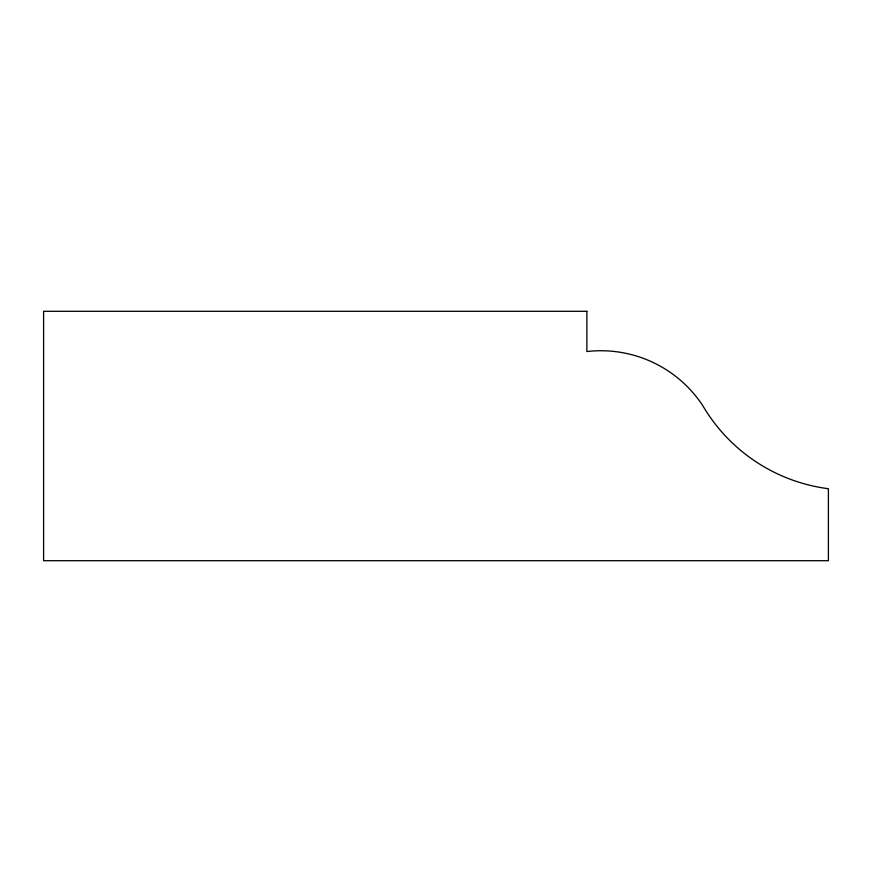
<?xml version="1.0" encoding="UTF-8"?>
<svg xmlns="http://www.w3.org/2000/svg" width="872" height="872" viewBox="0 0 872 872"><rect width="100%" height="100%" fill="white"/><g stroke="black" fill="none" stroke-linecap="round" stroke-linejoin="round"><path stroke-width="1.31" d="M586.867 311.293L43.6 311.293L43.6 560.707L828.4 560.707L828.4 488.723A171.054 171.054 0 0 1 702.756 405.611A121.982 121.982 0 0 0 586.867 351.547L586.867 311.293"/></g></svg>
